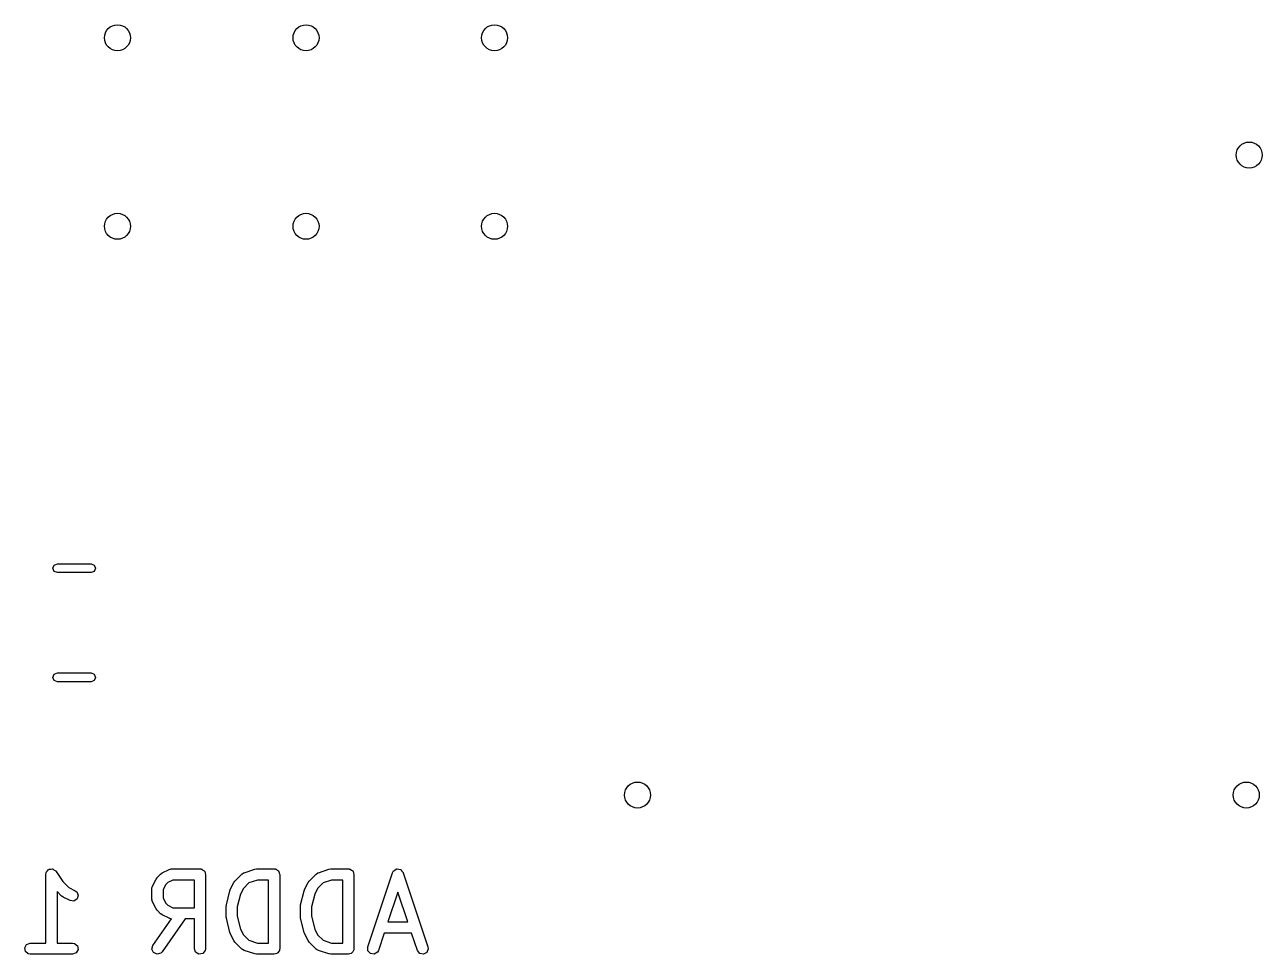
# Model space of a CAD drawing. Extents: x 0.26 to 1.74, y 0.21 to 2.07.
# Drawn here: x 0.951 to 1.607, y 1.576 to 2.069 of the extents above; entities that cross this region are included whole.
import ezdxf

# ---------------------------------------------------------------- set-up
doc = ezdxf.new("R2010")
doc.units = 0
doc.header["$MEASUREMENT"] = 0
doc.layers.add('BLACK', color=7, linetype='CONTINUOUS')

msp = doc.modelspace()

# ---------------------------------------------------------------- linework, layer by layer
at = {"layer": 'BLACK', "linetype": 'CONTINUOUS'}
for p, q in [((0.965568, 1.78091), (0.96626, 1.78258)), ((0.96626, 1.77924), (0.965568, 1.78091)), ((0.96626, 1.78258), (0.967931, 1.78327)), ((0.967931, 1.77854), (0.96626, 1.77924)), ((0.967931, 1.78327), (0.98581, 1.78327)), ((0.98581, 1.77854), (0.967931, 1.77854)), ((0.98581, 1.78327), (0.98748, 1.78258)), ((0.98748, 1.77924), (0.98581, 1.77854)), ((0.98748, 1.78258), (0.988172, 1.78091)), ((0.988172, 1.78091), (0.98748, 1.77924)), ((0.965568, 1.72303), (0.96626, 1.7247)), ((0.96626, 1.72136), (0.965568, 1.72303)), ((0.96626, 1.7247), (0.967931, 1.72539)), ((0.967931, 1.72067), (0.96626, 1.72136)), ((0.967931, 1.72539), (0.98581, 1.72539)), ((0.98581, 1.72067), (0.967931, 1.72067)), ((0.98581, 1.72539), (0.98748, 1.7247)), ((0.98748, 1.72136), (0.98581, 1.72067)), ((0.98748, 1.7247), (0.988172, 1.72303)), ((0.988172, 1.72303), (0.98748, 1.72136)), ((0.962779, 1.62041), (0.96333, 1.62107)), ((0.96333, 1.62107), (0.963497, 1.6211)), ((0.963497, 1.6211), (0.96362, 1.62122)), ((0.96362, 1.62122), (0.964475, 1.62127)), ((0.964475, 1.62127), (0.965319, 1.62142)), ((0.965319, 1.62142), (0.965466, 1.62133)), ((0.965466, 1.62133), (0.965635, 1.62135)), ((0.965635, 1.62135), (0.966326, 1.62084)), ((1.02348, 1.61928), (1.02723, 1.62115)), ((1.02723, 1.62115), (1.02821, 1.62144)), ((1.02821, 1.62144), (1.02838, 1.6214)), ((1.02838, 1.6214), (1.02855, 1.62146)), ((1.02855, 1.62146), (1.04355, 1.62146)), ((1.04355, 1.62146), (1.04393, 1.6214)), ((1.04393, 1.6214), (1.04406, 1.62142)), ((1.04406, 1.62142), (1.04417, 1.62135)), ((1.04417, 1.62135), (1.04456, 1.62129)), ((1.04456, 1.62129), (1.04514, 1.62079)), ((1.06698, 1.61944), (1.07261, 1.62131)), ((1.07261, 1.62131), (1.07348, 1.62144)), ((1.07348, 1.62144), (1.07354, 1.62146)), ((1.07354, 1.62146), (1.08292, 1.62146)), ((1.08292, 1.62146), (1.0833, 1.6214)), ((1.0833, 1.6214), (1.08343, 1.62142)), ((1.08343, 1.62142), (1.08354, 1.62135)), ((1.08354, 1.62135), (1.08393, 1.62129)), ((1.08393, 1.62129), (1.08451, 1.62079)), ((1.10635, 1.61944), (1.11198, 1.62131)), ((1.11198, 1.62131), (1.11285, 1.62144)), ((1.11285, 1.62144), (1.11291, 1.62146)), ((1.11291, 1.62146), (1.12229, 1.62146)), ((1.12229, 1.62146), (1.12267, 1.6214)), ((1.12267, 1.6214), (1.1228, 1.62142)), ((1.1228, 1.62142), (1.12291, 1.62135)), ((1.12291, 1.62135), (1.1233, 1.62129)), ((1.1233, 1.62129), (1.12388, 1.62079)), ((1.14715, 1.62091), (1.14794, 1.6214)), ((1.14794, 1.6214), (1.14803, 1.62139)), ((1.14803, 1.62139), (1.1481, 1.62143)), ((1.1481, 1.62143), (1.14902, 1.62124)), ((1.14902, 1.62124), (1.14994, 1.62111)), ((1.14994, 1.62111), (1.15, 1.62104)), ((1.15, 1.62104), (1.15008, 1.62103)), ((1.15008, 1.62103), (1.15066, 1.6203)), ((0.961853, 1.61851), (0.962031, 1.61952)), ((0.961853, 1.58209), (0.961853, 1.61851)), ((0.962031, 1.61952), (0.962141, 1.61965)), ((0.962141, 1.61965), (0.962159, 1.61982)), ((0.962159, 1.61982), (0.962779, 1.62041)), ((0.966326, 1.62084), (0.967068, 1.62041)), ((0.967068, 1.62041), (0.967126, 1.62025)), ((0.967126, 1.62025), (0.967263, 1.62015)), ((0.967263, 1.62015), (0.97085, 1.61477)), ((0.97085, 1.61477), (0.974054, 1.61156)), ((1.01841, 1.61233), (1.02028, 1.61608)), ((1.02028, 1.61608), (1.02081, 1.61679)), ((1.02081, 1.61679), (1.02084, 1.61685)), ((1.02084, 1.61685), (1.02271, 1.61872)), ((1.02271, 1.61872), (1.02343, 1.61923)), ((1.02343, 1.61923), (1.02348, 1.61928)), ((1.02925, 1.61556), (1.02655, 1.61421)), ((1.04059, 1.61556), (1.02925, 1.61556)), ((1.04059, 1.60084), (1.04059, 1.61556)), ((1.04514, 1.62079), (1.04581, 1.62041)), ((1.04581, 1.62041), (1.0459, 1.62016)), ((1.0459, 1.62016), (1.0461, 1.61999)), ((1.0461, 1.61999), (1.04624, 1.61923)), ((1.04624, 1.61923), (1.0465, 1.61851)), ((1.0465, 1.61851), (1.0465, 1.57914)), ((1.06153, 1.61421), (1.06205, 1.61492)), ((1.06205, 1.61492), (1.06208, 1.61497)), ((1.06208, 1.61497), (1.06583, 1.61872)), ((1.06583, 1.61872), (1.06667, 1.61931)), ((1.06667, 1.61931), (1.06685, 1.61933)), ((1.06685, 1.61933), (1.06698, 1.61944)), ((1.07402, 1.61556), (1.06951, 1.61406)), ((1.07996, 1.61556), (1.07402, 1.61556)), ((1.07996, 1.58209), (1.07996, 1.61556)), ((1.08451, 1.62079), (1.08518, 1.62041)), ((1.08518, 1.62041), (1.08527, 1.62016)), ((1.08527, 1.62016), (1.08547, 1.61999)), ((1.08547, 1.61999), (1.08561, 1.61923)), ((1.08561, 1.61923), (1.08587, 1.61851)), ((1.08587, 1.61851), (1.08587, 1.57914)), ((1.1009, 1.61421), (1.10142, 1.61492)), ((1.10142, 1.61492), (1.10145, 1.61497)), ((1.10145, 1.61497), (1.1052, 1.61872)), ((1.1052, 1.61872), (1.10604, 1.61931)), ((1.10604, 1.61931), (1.10622, 1.61933)), ((1.10622, 1.61933), (1.10635, 1.61944)), ((1.11339, 1.61556), (1.10888, 1.61406)), ((1.11933, 1.61556), (1.11339, 1.61556)), ((1.11933, 1.58209), (1.11933, 1.61556)), ((1.12388, 1.62079), (1.12455, 1.62041)), ((1.12455, 1.62041), (1.12464, 1.62016)), ((1.12464, 1.62016), (1.12484, 1.61999)), ((1.12484, 1.61999), (1.12498, 1.61923)), ((1.12498, 1.61923), (1.12524, 1.61851)), ((1.12524, 1.61851), (1.12524, 1.57914)), ((1.13261, 1.58007), (1.14573, 1.61944)), ((1.14573, 1.61944), (1.14622, 1.62035)), ((1.14622, 1.62035), (1.14629, 1.62039)), ((1.14629, 1.62039), (1.14632, 1.62047)), ((1.14632, 1.62047), (1.14715, 1.62091)), ((1.15066, 1.6203), (1.15128, 1.6196)), ((1.15128, 1.6196), (1.15128, 1.61951)), ((1.15128, 1.61951), (1.15133, 1.61944)), ((1.15133, 1.61944), (1.16446, 1.58007)), ((0.970217, 1.60705), (0.967759, 1.60951)), ((0.967759, 1.60951), (0.967759, 1.58209)), ((0.974054, 1.61156), (0.977375, 1.6099)), ((0.977375, 1.6099), (0.978199, 1.60929)), ((0.978199, 1.60929), (0.979002, 1.60744)), ((1.0181, 1.61101), (1.01827, 1.61202)), ((1.0181, 1.60539), (1.0181, 1.61101)), ((1.01827, 1.61202), (1.01839, 1.61216)), ((1.01839, 1.61216), (1.01841, 1.61233)), ((1.02535, 1.61301), (1.024, 1.61031)), ((1.024, 1.61031), (1.024, 1.60608)), ((1.02655, 1.61421), (1.02535, 1.61301)), ((1.05755, 1.60235), (1.05943, 1.60985)), ((1.05943, 1.60985), (1.05964, 1.61032)), ((1.05964, 1.61032), (1.05965, 1.61046)), ((1.05965, 1.61046), (1.06153, 1.61421)), ((1.06508, 1.60811), (1.06337, 1.60127)), ((1.0666, 1.61114), (1.06508, 1.60811)), ((1.06951, 1.61406), (1.0666, 1.61114)), ((1.09692, 1.60235), (1.0988, 1.60985)), ((1.0988, 1.60985), (1.09901, 1.61032)), ((1.09901, 1.61032), (1.09902, 1.61046)), ((1.09902, 1.61046), (1.1009, 1.61421)), ((1.10445, 1.60811), (1.10274, 1.60127)), ((1.10597, 1.61114), (1.10445, 1.60811)), ((1.10888, 1.61406), (1.10597, 1.61114)), ((1.14853, 1.60917), (1.14326, 1.59334)), ((1.15381, 1.59334), (1.14853, 1.60917)), ((0.970276, 1.60702), (0.970217, 1.60705)), ((0.970985, 1.6065), (0.970276, 1.60702)), ((0.974734, 1.60462), (0.970985, 1.6065)), ((0.976741, 1.60439), (0.974734, 1.60462)), ((0.978426, 1.6055), (0.976741, 1.60439)), ((0.979002, 1.60744), (0.978426, 1.6055)), ((1.01816, 1.60522), (1.0181, 1.60539)), ((1.01812, 1.60505), (1.01816, 1.60522)), ((1.01841, 1.60407), (1.01812, 1.60505)), ((1.02028, 1.60032), (1.01841, 1.60407)), ((1.024, 1.60608), (1.02535, 1.60339)), ((1.02535, 1.60339), (1.02655, 1.60219)), ((1.02655, 1.60219), (1.02925, 1.60084)), ((1.05747, 1.60164), (1.05757, 1.60222)), ((1.05747, 1.59601), (1.05747, 1.60164)), ((1.05757, 1.60222), (1.05755, 1.60235)), ((1.06337, 1.60127), (1.06337, 1.59638)), ((1.09684, 1.60164), (1.09694, 1.60222)), ((1.09684, 1.59601), (1.09684, 1.60164)), ((1.09694, 1.60222), (1.09692, 1.60235)), ((1.10274, 1.60127), (1.10274, 1.59638)), ((1.01863, 1.58083), (1.02851, 1.59494)), ((1.02033, 1.60027), (1.02028, 1.60032)), ((1.02084, 1.59955), (1.02033, 1.60027)), ((1.02271, 1.59768), (1.02084, 1.59955)), ((1.02277, 1.59765), (1.02271, 1.59768)), ((1.02348, 1.59712), (1.02277, 1.59765)), ((1.03571, 1.59494), (1.02347, 1.57745)), ((1.02723, 1.59525), (1.02348, 1.59712)), ((1.0274, 1.59523), (1.02723, 1.59525)), ((1.02754, 1.59511), (1.0274, 1.59523)), ((1.02851, 1.59494), (1.02754, 1.59511)), ((1.02925, 1.60084), (1.04059, 1.60084)), ((1.04059, 1.59494), (1.03571, 1.59494)), ((1.04059, 1.57914), (1.04059, 1.59494)), ((1.05751, 1.59589), (1.05747, 1.59601)), ((1.05755, 1.5953), (1.05751, 1.59589)), ((1.05943, 1.5878), (1.05755, 1.5953)), ((1.06337, 1.59638), (1.06508, 1.58955)), ((1.09688, 1.59589), (1.09684, 1.59601)), ((1.09692, 1.5953), (1.09688, 1.59589)), ((1.0988, 1.5878), (1.09692, 1.5953)), ((1.10274, 1.59638), (1.10445, 1.58955)), ((1.06508, 1.58955), (1.0666, 1.58651)), ((1.10445, 1.58955), (1.10597, 1.58651)), ((1.14326, 1.59334), (1.15381, 1.59334)), ((0.95166, 1.5814), (0.953558, 1.58209)), ((0.953558, 1.58209), (0.961853, 1.58209)), ((0.967759, 1.58209), (0.976055, 1.58209)), ((0.976055, 1.58209), (0.977065, 1.58192)), ((0.977065, 1.58192), (0.978612, 1.58062)), ((1.05951, 1.58768), (1.05943, 1.5878)), ((1.05965, 1.58719), (1.05951, 1.58768)), ((1.06153, 1.58344), (1.05965, 1.58719)), ((1.06157, 1.5834), (1.06153, 1.58344)), ((1.06208, 1.58268), (1.06157, 1.5834)), ((1.06583, 1.57893), (1.06208, 1.58268)), ((1.0666, 1.58651), (1.06951, 1.5836)), ((1.06951, 1.5836), (1.07402, 1.58209)), ((1.07402, 1.58209), (1.07996, 1.58209)), ((1.09888, 1.58768), (1.0988, 1.5878)), ((1.09902, 1.58719), (1.09888, 1.58768)), ((1.1009, 1.58344), (1.09902, 1.58719)), ((1.10094, 1.5834), (1.1009, 1.58344)), ((1.10145, 1.58268), (1.10094, 1.5834)), ((1.1052, 1.57893), (1.10145, 1.58268)), ((1.10597, 1.58651), (1.10888, 1.5836)), ((1.10888, 1.5836), (1.11339, 1.58209)), ((1.11339, 1.58209), (1.11933, 1.58209)), ((1.14129, 1.58744), (1.13821, 1.57821)), ((1.15578, 1.58744), (1.14129, 1.58744)), ((1.15886, 1.57821), (1.15578, 1.58744)), ((0.95065, 1.57965), (0.95166, 1.5814)), ((0.951, 1.57766), (0.95065, 1.57965)), ((0.952548, 1.57637), (0.951, 1.57766)), ((0.953558, 1.57619), (0.952548, 1.57637)), ((0.976055, 1.57619), (0.953558, 1.57619)), ((0.977953, 1.57688), (0.976055, 1.57619)), ((0.978963, 1.57863), (0.977953, 1.57688)), ((0.978612, 1.58062), (0.978963, 1.57863)), ((1.01811, 1.57888), (1.01863, 1.58083)), ((1.01896, 1.57705), (1.01811, 1.57888)), ((1.02079, 1.5762), (1.01896, 1.57705)), ((1.02274, 1.57672), (1.02079, 1.5762)), ((1.02347, 1.57745), (1.02274, 1.57672)), ((1.04128, 1.57724), (1.04059, 1.57914)), ((1.04303, 1.57623), (1.04128, 1.57724)), ((1.04502, 1.57658), (1.04303, 1.57623)), ((1.04632, 1.57813), (1.04502, 1.57658)), ((1.0465, 1.57914), (1.04632, 1.57813)), ((1.06599, 1.57885), (1.06583, 1.57893)), ((1.06608, 1.5787), (1.06599, 1.57885)), ((1.06698, 1.57821), (1.06608, 1.5787)), ((1.07261, 1.57634), (1.06698, 1.57821)), ((1.07267, 1.57634), (1.07261, 1.57634)), ((1.07354, 1.57619), (1.07267, 1.57634)), ((1.08292, 1.57619), (1.07354, 1.57619)), ((1.08364, 1.57645), (1.08292, 1.57619)), ((1.08439, 1.57658), (1.08364, 1.57645)), ((1.08456, 1.57679), (1.08439, 1.57658)), ((1.08481, 1.57688), (1.08456, 1.57679)), ((1.0852, 1.57754), (1.08481, 1.57688)), ((1.08569, 1.57813), (1.0852, 1.57754)), ((1.08576, 1.57851), (1.08569, 1.57813)), ((1.08582, 1.57863), (1.08576, 1.57851)), ((1.08587, 1.57914), (1.0858, 1.57876)), ((1.0858, 1.57876), (1.08582, 1.57863)), ((1.10536, 1.57885), (1.1052, 1.57893)), ((1.10545, 1.5787), (1.10536, 1.57885)), ((1.10635, 1.57821), (1.10545, 1.5787)), ((1.11198, 1.57634), (1.10635, 1.57821)), ((1.11204, 1.57634), (1.11198, 1.57634)), ((1.11291, 1.57619), (1.11204, 1.57634)), ((1.12229, 1.57619), (1.11291, 1.57619)), ((1.12301, 1.57645), (1.12229, 1.57619)), ((1.12376, 1.57658), (1.12301, 1.57645)), ((1.12393, 1.57679), (1.12376, 1.57658)), ((1.12418, 1.57688), (1.12393, 1.57679)), ((1.12457, 1.57754), (1.12418, 1.57688)), ((1.12506, 1.57813), (1.12457, 1.57754)), ((1.12513, 1.57851), (1.12506, 1.57813)), ((1.12519, 1.57863), (1.12513, 1.57851)), ((1.12524, 1.57914), (1.12517, 1.57876)), ((1.12517, 1.57876), (1.12519, 1.57863)), ((1.13266, 1.57806), (1.13261, 1.58007)), ((1.134, 1.57654), (1.13266, 1.57806)), ((1.136, 1.57625), (1.134, 1.57654)), ((1.13772, 1.57731), (1.136, 1.57625)), ((1.13821, 1.57821), (1.13772, 1.57731)), ((1.16011, 1.57663), (1.15886, 1.57821)), ((1.16209, 1.57622), (1.16011, 1.57663)), ((1.16387, 1.57718), (1.16209, 1.57622)), ((1.16461, 1.57906), (1.16387, 1.57718)), ((1.16446, 1.58007), (1.16461, 1.57906))]:
    msp.add_line(p, q, dxfattribs=at)
at = {"layer": 'BLACK'}
for centre in [(0.999803, 2.0622), (1.0998, 2.0622), (1.1998, 2.0622), (1.6, 2), (0.999803, 1.9622), (1.0998, 1.9622), (1.1998, 1.9622), (1.27559, 1.66063), (1.59843, 1.66063)]:
    msp.add_circle(centre, 0.00689, dxfattribs=at)

doc.saveas('drawing.dxf')
